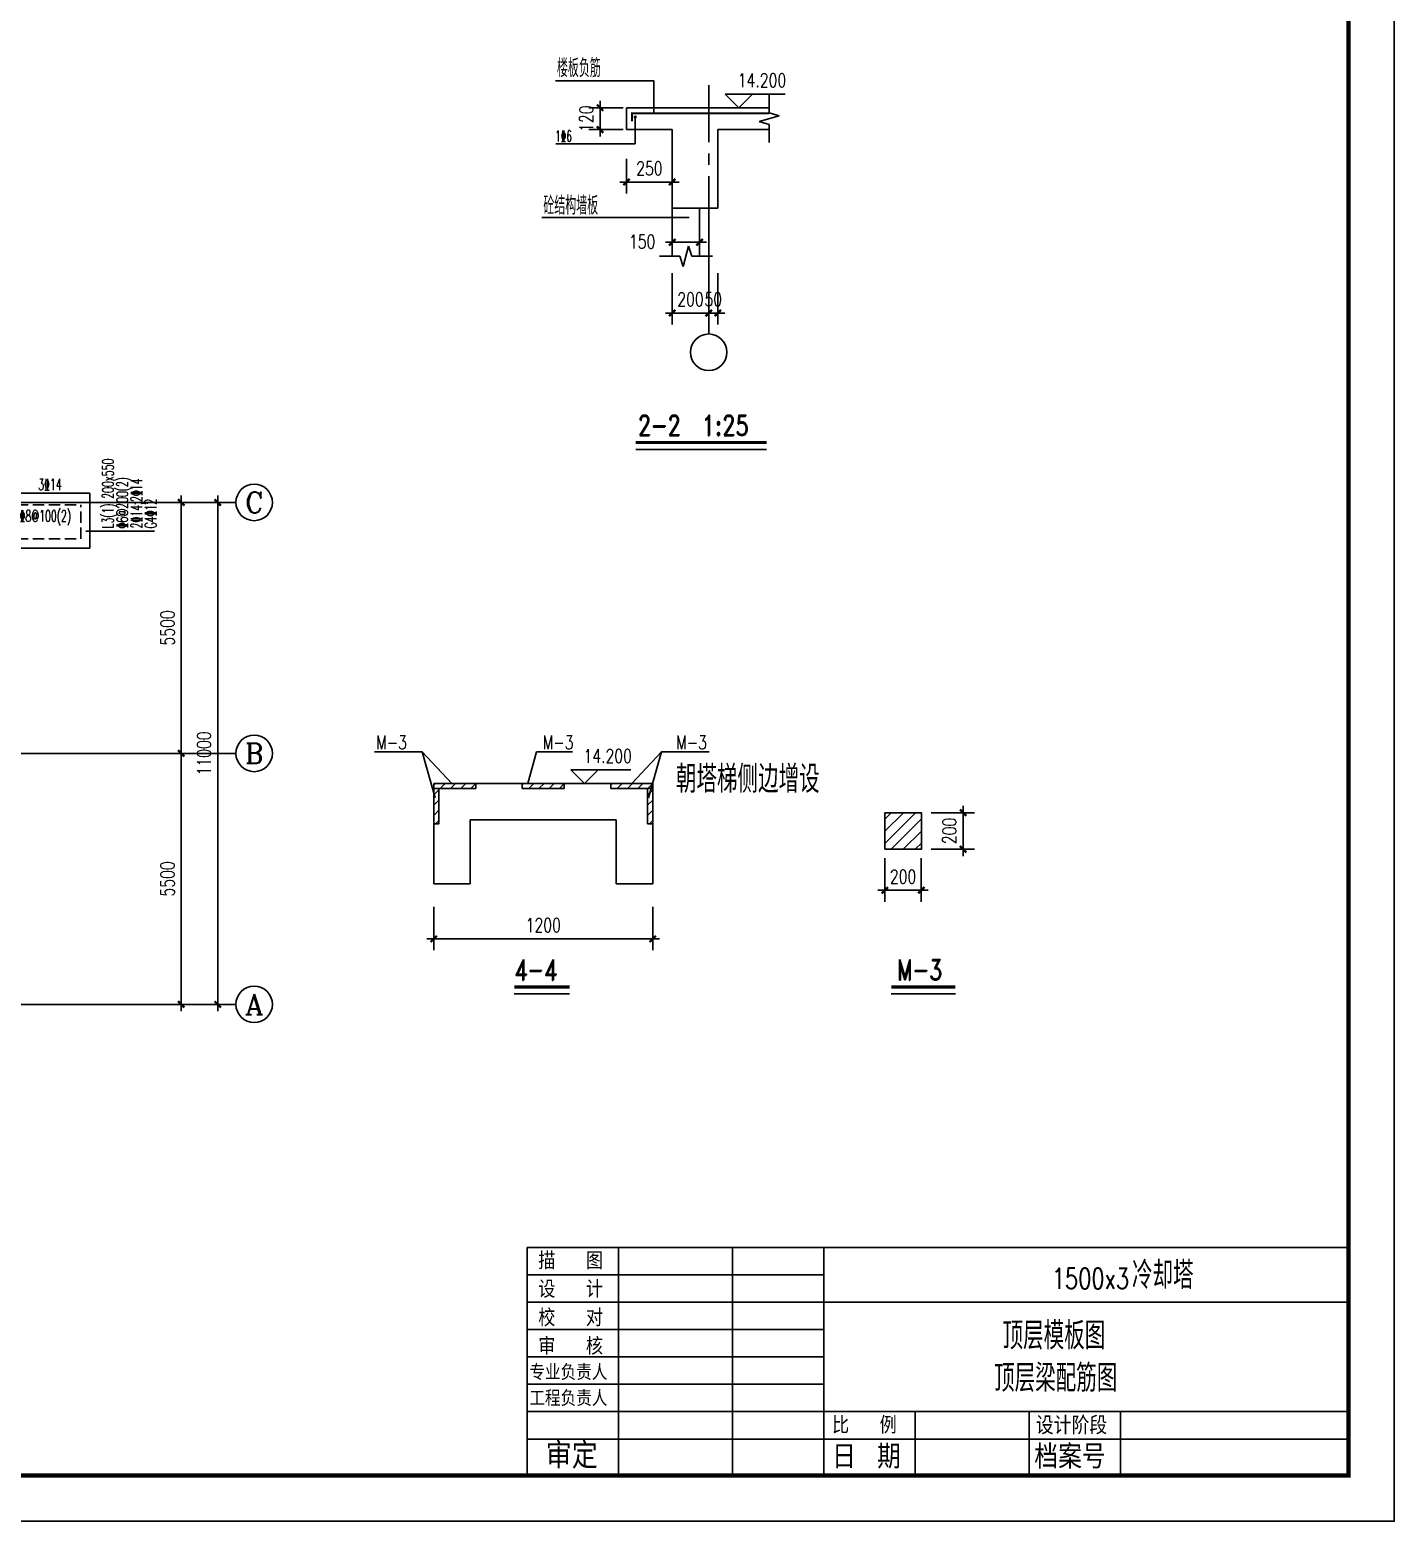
# Model space of a CAD drawing. Extents: x 1427168 to 1936200, y 1176778 to 1377202.
# Drawn here: x 1906298 to 1936200, y 1177283 to 1209965 of the extents above; entities that cross this region are included whole.
import ezdxf
from ezdxf.enums import TextEntityAlignment as Align

# ---------------------------------------------------------------- set-up
doc = ezdxf.new("R2010")
doc.units = 0
doc.header["$LTSCALE"] = 1000
doc.header["$MEASUREMENT"] = 0
for name, pattern in [('CENTER', [2, 1.25, -0.25, 0.25, -0.25]), ('DASH', [0.35, 0.25, -0.1]), ('DOTE', [2.42, 2, -0.2, 0.02, -0.2])]:
    doc.linetypes.add(name, pattern=pattern)
doc.layers.get('0').update_dxf_attribs({"linetype": 'CONTINUOUS'})
doc.layers.get('DEFPOINTS').update_dxf_attribs({"linetype": 'CONTINUOUS'})
for name, color, linetype in [('01粗实线层', 7, 'CONTINUOUS'), ('2', 2, 'CONTINUOUS'), ('3', 4, 'CONTINUOUS'), ('31', 4, 'DASH'), ('5剖面线层', 2, 'CONTINUOUS'), ('6', 1, 'CONTINUOUS'), ('AXIS', 3, 'CONTINUOUS'), ('AXIS_TEXT', 7, 'CONTINUOUS'), ('DOTE', 1, 'DOTE'), ('LBZ', 7, 'CONTINUOUS'), ('OTHER', 7, 'CONTINUOUS'), ('PUB_DIM', 3, 'CONTINUOUS'), ('PUB_TEXT', 7, 'CONTINUOUS'), ('PUB_TITLE', 4, 'CONTINUOUS'), ('WA', 9, 'CONTINUOUS')]:
    doc.layers.add(name, color=color, linetype=linetype)
doc.styles.add('_HZTXT', font='txt.shx', dxfattribs={"width": 0.75, "bigfont": 'HZTXT.shx'})
doc.styles.add('_ROMAND', font='ROMAND.shx', dxfattribs={"width": 0.75})
doc.styles.add('_TXT', font='TXT.shx', dxfattribs={"width": 0.75})
doc.styles.add('_TXT1', font='TXT1.shx', dxfattribs={"width": 0.6})
doc.styles.add('COMPLEX', font='COMPLEX')
doc.styles.add('DIM_FONT', font='SIMPLEX.shx', dxfattribs={"width": 0.75})
doc.styles.add('HZ', font='txt', dxfattribs={"bigfont": 'hztxt'})
doc.dimstyles.new('25', dxfattribs={"dimtxt": 300, "dimasz": 1, "dimexe": 250, "dimexo": 300, "dimgap": 150, "dimtad": 1, "dimdec": 0, "dimlfac": 0.25, "dimzin": 0, "dimtxsty": 'DIM_FONT', "dimblk": '_DIMX', "dimcen": 0.09, "dimclrt": 7, "dimazin": 3, "dimtfac": 1, "dimtdec": 0, "dimtix": 1, "dimtmove": 0, "dimatfit": 3, "dimtolj": 1, "dimtzin": 0})
doc.dimstyles.new('AXIS', dxfattribs={"dimtxt": 300, "dimasz": 1, "dimexe": 250, "dimexo": 300, "dimgap": 150, "dimtad": 1, "dimdec": 0, "dimzin": 0, "dimtxsty": 'DIM_FONT', "dimblk": '_DIMX', "dimcen": 0.09, "dimse1": 1, "dimse2": 1, "dimclrt": 7, "dimazin": 3, "dimtfac": 1, "dimtdec": 0, "dimtix": 1, "dimtmove": 0, "dimatfit": 3, "dimtolj": 1, "dimtzin": 0})
pattern_1 = [(45, (1656535.31, 2004131.33), (-112.253202, 112.253202), [])]

# ---------------------------------------------------------------- blocks, each defined once
blk = doc.blocks.new('_DIMX')
blk.add_line((-150, 0), (150, 0))
at = {"const_width": 50}
blk.add_lwpolyline([(-70, -70), (70, 70)], dxfattribs=at)
blk = doc.blocks.new('*D81')
at = {"layer": 'AXIS', "color": 0}
blk.add_line((1909615, 1199607), (1909615, 1194109), dxfattribs=at)
at = {"layer": 'DEFPOINTS', "color": 0}
for p in [(1906815, 1199608), (1906815, 1194108), (1909615, 1194108)]:
    blk.add_point(p, dxfattribs=at)
at = {"layer": 'AXIS', "color": 0}
for p, rotation in [((1909615, 1199608), 90), ((1909615, 1194108), 270)]:
    blk.add_blockref('_DIMX', p, dxfattribs=dict(at, rotation=rotation))
at = {"layer": 'AXIS', "color": 7, "insert": (1909315, 1196858), "char_height": 300, "attachment_point": 5, "rotation": 90, "style": 'DIM_FONT'}
blk.add_mtext('\\A1;5500', dxfattribs=at)
blk = doc.blocks.new('*D80')
at = {"layer": 'AXIS', "color": 0}
blk.add_line((1909615, 1194107), (1909615, 1188609), dxfattribs=at)
at = {"layer": 'DEFPOINTS', "color": 0}
for p in [(1906815, 1194108), (1906815, 1188608), (1909615, 1188608)]:
    blk.add_point(p, dxfattribs=at)
at = {"layer": 'AXIS', "color": 0}
for p, rotation in [((1909615, 1194108), 90), ((1909615, 1188608), 270)]:
    blk.add_blockref('_DIMX', p, dxfattribs=dict(at, rotation=rotation))
at = {"layer": 'AXIS', "color": 7, "insert": (1909315, 1191358), "char_height": 300, "attachment_point": 5, "rotation": 90, "style": 'DIM_FONT'}
blk.add_mtext('\\A1;5500', dxfattribs=at)
blk = doc.blocks.new('*D79')
at = {"layer": 'AXIS', "color": 0}
blk.add_line((1910415, 1199607), (1910415, 1188609), dxfattribs=at)
at = {"layer": 'DEFPOINTS', "color": 0}
for p in [(1906815, 1199608), (1906815, 1188608), (1910415, 1188608)]:
    blk.add_point(p, dxfattribs=at)
at = {"layer": 'AXIS', "color": 0}
for p, rotation in [((1910415, 1199608), 90), ((1910415, 1188608), 270)]:
    blk.add_blockref('_DIMX', p, dxfattribs=dict(at, rotation=rotation))
at = {"layer": 'AXIS', "color": 7, "insert": (1910115, 1194108), "char_height": 300, "attachment_point": 5, "rotation": 90, "style": 'DIM_FONT'}
blk.add_mtext('\\A1;11000', dxfattribs=at)
blk = doc.blocks.new('_AXISO')
blk.add_circle((0, 0), 0.5)
at = {"layer": 'AXIS_TEXT', "style": 'COMPLEX', "width": 1.041667}
blk.add_attdef('A', text='', height=0.56, dxfattribs=at).set_placement((-0.25, -0.28), (0.25, -0.28), align=Align.FIT)
blk = doc.blocks.new('_LABEL2')
for p, q in [((-180, 50), (-180, 0)), ((0, 50), (-180, 50)), ((-160, 0), (-160, 50)), ((-135, 0), (-135, 50)), ((-115, 0), (-115, 50)), ((0, 0), (0, 50)), ((-180, 40), (-180, 46)), ((-180, 44), (-115, 44)), ((-180, 34), (-180, 40)), ((-180, 38), (0, 38)), ((-180, 28), (-180, 34)), ((-180, 32), (-115, 32)), ((-180, 22), (-180, 28)), ((-180, 26), (-115, 26)), ((-180, 16), (-180, 22)), ((-180, 20), (-115, 20)), ((-180, 14), (0, 14)), ((-95, 0), (-95, 14)), ((-70, 0), (-70, 14)), ((-50, 0), (-50, 14)), ((-180, 8), (0, 8)), ((-180, 0), (0, 0)), ((-115, 0), (-135, 0)), ((-95, 0), (-115, 0)), ((-70, 0), (-95, 0)), ((-50, 0), (-70, 0)), ((0, 0), (-50, 0))]:
    blk.add_line(p, q)
at = {"style": 'HZ'}
for s, height, p in [('描  图', 3.747, (-177.59, 45.19)), ('设  计', 3.747, (-177.59, 38.95)), ('校  对', 3.747, (-177.59, 32.7)), ('审  核', 3.747, (-177.59, 26.46)), ('专业负责人', 3.421, (-179.54, 20.92)), ('工程负责人', 3.421, (-179.54, 15.22)), ('比  例        ', 3.7466, (-113.2, 9.19)), ('设计阶段', 3.909, (-68.54, 9.03)), ('审定', 5.701, (-175.96, 1.53)), ('日 期', 5.213, (-113.2, 1.53)), ('档案号', 5.213, (-68.86, 1.53))]:
    blk.add_text(s, height=height, dxfattribs=at).set_placement(p)
blk = doc.blocks.new('*D371')
at = {"layer": 'DEFPOINTS', "color": 0}
for p in [(1925753, 1192809), (1926753, 1192809), (1925753, 1192009)]:
    blk.add_point(p, dxfattribs=at)
at = {"layer": 'PUB_DIM', "color": 0}
for p, q in [((1926053, 1192809), (1927003, 1192809)), ((1926753, 1192810), (1926753, 1192811)), ((1926753, 1192009), (1926753, 1192809)), ((1926053, 1192009), (1927003, 1192009)), ((1926753, 1192008), (1926753, 1192007))]:
    blk.add_line(p, q, dxfattribs=at)
for p, rotation in [((1926753, 1192809), 270), ((1926753, 1192009), 90)]:
    blk.add_blockref('_DIMX', p, dxfattribs=dict(at, rotation=rotation))
at = {"layer": 'PUB_DIM', "color": 7, "insert": (1926453, 1192409), "char_height": 300, "attachment_point": 5, "rotation": 90, "style": 'DIM_FONT'}
blk.add_mtext('\\A1;200', dxfattribs=at)
blk = doc.blocks.new('*D370')
at = {"layer": 'DEFPOINTS', "color": 0}
for p in [(1925037, 1192109), (1925837, 1192109), (1925837, 1191109)]:
    blk.add_point(p, dxfattribs=at)
at = {"layer": 'PUB_DIM', "color": 0}
for p, q in [((1925037, 1191809), (1925037, 1190859)), ((1925837, 1191809), (1925837, 1190859)), ((1925036, 1191109), (1925035, 1191109)), ((1925037, 1191109), (1925837, 1191109)), ((1925838, 1191109), (1925839, 1191109))]:
    blk.add_line(p, q, dxfattribs=at)
blk.add_blockref('_DIMX', (1925037, 1191109), dxfattribs=at)
at = {"layer": 'PUB_DIM', "color": 0, "rotation": 180}
blk.add_blockref('_DIMX', (1925837, 1191109), dxfattribs=at)
at = {"layer": 'PUB_DIM', "color": 7, "insert": (1925437, 1191409), "char_height": 300, "attachment_point": 5, "style": 'DIM_FONT'}
blk.add_mtext('\\A1;200', dxfattribs=at)
blk = doc.blocks.new('*D494')
at = {"layer": 'DEFPOINTS', "color": 0}
for p in [(1921177, 1204931), (1921377, 1204931), (1921377, 1203759)]:
    blk.add_point(p, dxfattribs=at)
at = {"layer": 'PUB_DIM', "color": 0}
for p, q in [((1921177, 1204631), (1921177, 1203509)), ((1921377, 1204631), (1921377, 1203509)), ((1921176, 1203759), (1921175, 1203759)), ((1921177, 1203759), (1921377, 1203759)), ((1921378, 1203759), (1921379, 1203759))]:
    blk.add_line(p, q, dxfattribs=at)
blk.add_blockref('_DIMX', (1921177, 1203759), dxfattribs=at)
at = {"layer": 'PUB_DIM', "color": 0, "rotation": 180}
blk.add_blockref('_DIMX', (1921377, 1203759), dxfattribs=at)
at = {"layer": 'PUB_DIM', "color": 7, "insert": (1921277, 1204059), "char_height": 300, "attachment_point": 5, "style": 'DIM_FONT'}
blk.add_mtext('\\A1;50', dxfattribs=at)
blk = doc.blocks.new('*D495')
at = {"layer": 'DEFPOINTS', "color": 0}
for p in [(1920377, 1204931), (1921177, 1204931), (1921177, 1203759)]:
    blk.add_point(p, dxfattribs=at)
at = {"layer": 'PUB_DIM', "color": 0}
for p, q in [((1920377, 1204631), (1920377, 1203509)), ((1921177, 1204631), (1921177, 1203509)), ((1920376, 1203759), (1920375, 1203759)), ((1920377, 1203759), (1921177, 1203759)), ((1921178, 1203759), (1921179, 1203759))]:
    blk.add_line(p, q, dxfattribs=at)
blk.add_blockref('_DIMX', (1920377, 1203759), dxfattribs=at)
at = {"layer": 'PUB_DIM', "color": 0, "rotation": 180}
blk.add_blockref('_DIMX', (1921177, 1203759), dxfattribs=at)
at = {"layer": 'PUB_DIM', "color": 7, "insert": (1920777, 1204059), "char_height": 300, "attachment_point": 5, "style": 'DIM_FONT'}
blk.add_mtext('\\A1;200', dxfattribs=at)
blk = doc.blocks.new('*D496')
at = {"layer": 'DEFPOINTS', "color": 0}
for p in [(1919603, 1208258), (1918796, 1207778), (1919603, 1207778)]:
    blk.add_point(p, dxfattribs=at)
at = {"layer": 'PUB_DIM', "color": 0}
for p, q in [((1919303, 1208258), (1918546, 1208258)), ((1918796, 1208259), (1918796, 1208260)), ((1918796, 1208258), (1918796, 1207778)), ((1919303, 1207778), (1918546, 1207778)), ((1918796, 1207777), (1918796, 1207776))]:
    blk.add_line(p, q, dxfattribs=at)
for p, rotation in [((1918796, 1208258), 270), ((1918796, 1207778), 90)]:
    blk.add_blockref('_DIMX', p, dxfattribs=dict(at, rotation=rotation))
at = {"layer": 'PUB_DIM', "color": 7, "insert": (1918496, 1208018), "char_height": 300, "attachment_point": 5, "rotation": 90, "style": 'DIM_FONT'}
blk.add_mtext('\\A1;120', dxfattribs=at)
blk = doc.blocks.new('*D497')
at = {"layer": 'DEFPOINTS', "color": 0}
for p in [(1919377, 1207437), (1920377, 1207437), (1920377, 1206630)]:
    blk.add_point(p, dxfattribs=at)
at = {"layer": 'PUB_DIM', "color": 0}
for p, q in [((1919377, 1207137), (1919377, 1206380)), ((1920377, 1207137), (1920377, 1206380)), ((1919378, 1206630), (1920376, 1206630))]:
    blk.add_line(p, q, dxfattribs=at)
at = {"layer": 'PUB_DIM', "color": 0, "rotation": 180}
blk.add_blockref('_DIMX', (1919377, 1206630), dxfattribs=at)
at = {"layer": 'PUB_DIM', "color": 0}
blk.add_blockref('_DIMX', (1920377, 1206630), dxfattribs=at)
at = {"layer": 'PUB_DIM', "color": 7, "insert": (1919877, 1206930), "char_height": 300, "attachment_point": 5, "style": 'DIM_FONT'}
blk.add_mtext('\\A1;250', dxfattribs=at)

msp = doc.modelspace()

# ---------------------------------------------------------------- hatches: boundary and pattern name
at = {"layer": '5剖面线层', "linetype": 'BYBLOCK', "ltscale": 1e-05}
h = msp.add_hatch(dxfattribs=at)
h.set_pattern_fill('ANSI31', color=256, scale=50, style=0)
h.set_pattern_definition(pattern_1)
h.paths.add_polyline_path([(1916071.5, 1193451.2), (1915151.3, 1193451.2), (1915151.3, 1193419), (1915195.6, 1193339.2), (1915263.6, 1193339.2), (1916071.5, 1193339.2)])
h = msp.add_hatch(dxfattribs=at)
h.set_pattern_fill('ANSI31', color=256, scale=50, style=0)
h.set_pattern_definition(pattern_1)
h.paths.add_polyline_path([(1915151.3, 1192566.1), (1915263.6, 1192566.1), (1915263.6, 1193339.2), (1915151.3, 1193339.2)])
h = msp.add_hatch(dxfattribs=at)
h.set_pattern_fill('ANSI31', color=256, scale=50, style=0)
h.set_pattern_definition([(45, (1658475.21, 2004131.33), (-112.253202, 112.253202), [])])
h.paths.add_polyline_path([(1918011.4, 1193451.2), (1917091.2, 1193451.2), (1917091.2, 1193419), (1917135.5, 1193339.2), (1917203.5, 1193339.2), (1918011.4, 1193339.2)])
h = msp.add_hatch(dxfattribs=at)
h.set_pattern_fill('ANSI31', color=256, scale=50, style=0)
h.set_pattern_definition([(45, (1660415.12, 2004131.33), (-112.253202, 112.253202), [])])
h.paths.add_polyline_path([(1919951.3, 1193451.2), (1919031.1, 1193451.2), (1919031.1, 1193419), (1919075.4, 1193339.2), (1919143.4, 1193339.2), (1919951.3, 1193339.2)])
h = msp.add_hatch(dxfattribs=at)
h.set_pattern_fill('ANSI31', color=256, scale=50, style=0)
h.set_pattern_definition([(45, (1661223.01, 2004131.33), (-112.253202, 112.253202), [])])
h.paths.add_polyline_path([(1919839, 1192566.1), (1919951.3, 1192566.1), (1919951.3, 1193339.2), (1919839, 1193339.2)])
at = {"layer": 'WA'}
h = msp.add_hatch(dxfattribs=at)
h.set_pattern_fill('ANSI31', color=256, scale=1500, style=0)
h.set_pattern_definition([(45, (1875843.71, 1094948.38), (-132.58252, 132.58252), [])])
h.paths.add_polyline_path([(1925837.3, 1192009.1), (1925837.3, 1192809.1), (1925037.3, 1192809.1), (1925037.3, 1192009.1)])

# ---------------------------------------------------------------- linework, layer by layer
for p, q in [((1919565.6, 1208053.2), (1919565.6, 1207464.8)), ((1919565.6, 1207464.8), (1917824, 1207464.8)), ((1913852.2, 1194142.5), (1914896, 1194142.5)), ((1918195.2, 1194142.5), (1917404.1, 1194142.5)), ((1921183.7, 1194142.5), (1920139.9, 1194142.5))]:
    msp.add_line(p, q)
msp.add_lwpolyline([(1919971.5, 1208137.8), (1919971.5, 1208849.5), (1917822.1, 1208849.5)])
at = {"layer": '01粗实线层', "linetype": 'BYBLOCK', "ltscale": 1e-05}
for p, q in [((1914896, 1194142.5), (1915179.3, 1193131.6)), ((1914896, 1194142.5), (1915544.7, 1193451.2)), ((1917404.1, 1194142.5), (1917210.4, 1193451.2)), ((1920139.9, 1194142.5), (1919491.2, 1193451.2)), ((1920139.9, 1194142.5), (1919856.6, 1193131.6))]:
    msp.add_line(p, q, dxfattribs=at)
for points in [[(1915151.3, 1193451.2), (1916071.5, 1193451.2), (1916071.5, 1193339.2), (1915151.3, 1193339.2)], [(1915151.3, 1193339.2), (1915263.6, 1193339.2), (1915263.6, 1192566.1), (1915151.3, 1192566.1)], [(1917091.2, 1193451.2), (1918011.4, 1193451.2), (1918011.4, 1193339.2), (1917091.2, 1193339.2)], [(1919031.1, 1193451.2), (1919951.3, 1193451.2), (1919951.3, 1193339.2), (1919031.1, 1193339.2)], [(1919839, 1193339.2), (1919951.3, 1193339.2), (1919951.3, 1192566.1), (1919839, 1192566.1)]]:
    msp.add_lwpolyline(points, close=True, dxfattribs=at)
at = {"layer": '2'}
for p, q in [((1919377, 1208257.8), (1919377, 1207777.8)), ((1922500.3, 1208257.8), (1919377, 1208257.8)), ((1920377, 1207777.8), (1919377, 1207777.8)), ((1920377, 1207777.8), (1920377, 1206057.8)), ((1922500.3, 1207777.8), (1921377, 1207777.8)), ((1921377, 1206057.8), (1921377, 1207777.8)), ((1920377, 1206057.8), (1921377, 1206057.8)), ((1915151.3, 1193451.2), (1919951.3, 1193451.2)), ((1915151.3, 1191251.2), (1915151.3, 1193451.2)), ((1919951.3, 1191251.2), (1919951.3, 1193451.2)), ((1915951.3, 1192651.2), (1919151.3, 1192651.2)), ((1915951.3, 1191251.2), (1915951.3, 1192651.2)), ((1919151.3, 1191251.2), (1919151.3, 1192651.2)), ((1915151.3, 1191251.2), (1915951.3, 1191251.2)), ((1919151.3, 1191251.2), (1919951.3, 1191251.2))]:
    msp.add_line(p, q, dxfattribs=at)
msp.add_lwpolyline([(1925037.3, 1192009.1), (1925837.3, 1192009.1), (1925837.3, 1192809.1), (1925037.3, 1192809.1)], close=True, dxfattribs=at)
at = {"layer": '3'}
for p, q in [((1920377, 1206057.8), (1920377, 1205001.4)), ((1920977, 1206057.8), (1920977, 1205001.4)), ((1906014.5, 1199807.7), (1907614.5, 1199807.7)), ((1907614.5, 1198607.7), (1907614.5, 1199807.7)), ((1906014.5, 1198607.7), (1907614.5, 1198607.7))]:
    msp.add_line(p, q, dxfattribs=at)
at = {"layer": '31'}
for p, q in [((1906014.5, 1199557.7), (1907414.5, 1199557.7)), ((1907414.5, 1198807.7), (1907414.5, 1199557.7)), ((1906014.5, 1198807.7), (1907414.5, 1198807.7))]:
    msp.add_line(p, q, dxfattribs=at)
at = {"layer": '6', "const_width": 45}
msp.add_lwpolyline([(1922500.3, 1208137.8), (1919497, 1208137.8), (1919497, 1207957.8)], dxfattribs=at)
at = {"layer": '6', "const_width": 35}
msp.add_lwpolyline([(1919548.1, 1208053.2, -1), (1919583.1, 1208053.2, -1), (1919548.1, 1208053.2)], format="xyb", dxfattribs=at)
at = {"layer": 'AXIS'}
for p, q in [((1921177, 1203299.1), (1921177, 1206057.8)), ((1910814.5, 1199607.7), (1906814.5, 1199607.7)), ((1910814.5, 1194107.7), (1906814.5, 1194107.7)), ((1910814.5, 1188607.7), (1906814.5, 1188607.7))]:
    msp.add_line(p, q, dxfattribs=at)
at = {"layer": 'DOTE', "linetype": 'CENTER'}
for p, q in [((1921177, 1208755.4), (1921177, 1205557.8)), ((1871814.5, 1199607.7), (1906814.5, 1199607.7)), ((1871814.5, 1194107.7), (1906814.5, 1194107.7)), ((1871814.5, 1188607.7), (1906814.5, 1188607.7))]:
    msp.add_line(p, q, dxfattribs=at)
at = {"layer": 'LBZ'}
msp.add_line((1907523, 1198977.7), (1909031.4, 1198977.7), dxfattribs=at)
at = {"layer": 'OTHER'}
for p, q in [((1922500.3, 1208147.8), (1922500.3, 1208537.8)), ((1922280.3, 1207957.8), (1922720.3, 1208077.8)), ((1922500.3, 1207887.8), (1922280.3, 1207957.8)), ((1922720.3, 1208077.8), (1922500.3, 1208147.8)), ((1922500.3, 1207497.8), (1922500.3, 1207887.8)), ((1920097, 1205001.4), (1920547, 1205001.4)), ((1920547, 1205001.4), (1920617, 1204781.4)), ((1920617, 1204781.4), (1920737, 1205221.4)), ((1920737, 1205221.4), (1920807, 1205001.4)), ((1920807, 1205001.4), (1921257, 1205001.4))]:
    msp.add_line(p, q, dxfattribs=at)
at = {"layer": 'PUB_DIM'}
for p, q in [((1922854.8, 1208557.8), (1921534.8, 1208557.8)), ((1922854.8, 1208557.8), (1921534.8, 1208557.8)), ((1921834.8, 1208257.8), (1921534.8, 1208557.8)), ((1921834.8, 1208257.8), (1921534.8, 1208557.8)), ((1922134.8, 1208557.8), (1921834.8, 1208257.8)), ((1922134.8, 1208557.8), (1921834.8, 1208257.8)), ((1918452.7, 1193451.2), (1918152.7, 1193751.2)), ((1918452.7, 1193451.2), (1918152.7, 1193751.2)), ((1919472.7, 1193751.2), (1918152.7, 1193751.2)), ((1919472.7, 1193751.2), (1918152.7, 1193751.2)), ((1918752.7, 1193751.2), (1918452.7, 1193451.2)), ((1918752.7, 1193751.2), (1918452.7, 1193451.2))]:
    msp.add_line(p, q, dxfattribs=at)
at = {"layer": 'PUB_TEXT'}
msp.add_line((1920751.2, 1205848.5), (1917518.5, 1205848.5), dxfattribs=at)
at = {"layer": 'PUB_TEXT', "const_width": 70}
for points in [[(1919576.6, 1200921.3), (1922446.2, 1200921.3)], [(1916914.1, 1188989.7), (1918128.7, 1188989.7)], [(1925177.4, 1188989.7), (1926584.2, 1188989.7)]]:
    msp.add_lwpolyline(points, dxfattribs=at)
at = {"layer": 'PUB_TEXT'}
for points in [[(1919576.6, 1200771.3), (1922446.2, 1200771.3)], [(1916914.1, 1188839.7), (1918128.7, 1188839.7)], [(1925177.4, 1188839.7), (1926584.2, 1188839.7)]]:
    msp.add_lwpolyline(points, dxfattribs=at)
at = {"layer": 'PUB_TITLE'}
msp.add_lwpolyline([(1852100.4, 1177282.9), (1852100.4, 1236682.9), (1936200.4, 1236682.9), (1936200.4, 1177282.9)], close=True, dxfattribs=at)
at = {"layer": 'PUB_TITLE', "const_width": 100}
msp.add_lwpolyline([(1854600.4, 1178282.9), (1935200.4, 1178282.9), (1935200.4, 1235682.9), (1854600.4, 1235682.9)], close=True, dxfattribs=at)

# ---------------------------------------------------------------- block references
at = {"layer": 'AXIS', "xscale": -800, "yscale": 800, "zscale": 800}
msp.add_blockref('_AXISO', (1921177, 1202899.1), dxfattribs=at)
at = {"layer": 'AXIS'}
ref = msp.add_blockref('_AXISO', (1911214.5, 1199607.7), dxfattribs=dict(at, xscale=800, yscale=800, zscale=800))
ref.add_attrib('A', 'C', dxfattribs={"layer": 'AXIS_TEXT', "height": 448, "style": 'COMPLEX', "width": 1.25}).set_placement((1911014.5, 1199383.7), (1911414.5, 1199383.7), align=Align.FIT)
ref = msp.add_blockref('_AXISO', (1911214.5, 1194107.7), dxfattribs=dict(at, xscale=800, yscale=800, zscale=800))
ref.add_attrib('A', 'B', dxfattribs={"layer": 'AXIS_TEXT', "height": 448, "style": 'COMPLEX', "width": 1.102941}).set_placement((1911014.5, 1193883.7), (1911414.5, 1193883.7), align=Align.FIT)
at = {"layer": 'AXIS', "xscale": 800, "yscale": 800, "zscale": 800}
msp.add_blockref('_AXISO', (1911214.5, 1188607.7), dxfattribs=at).add_auto_attribs({'A': 'A'})
at = {"layer": 'PUB_TITLE', "xscale": 100, "yscale": 100, "zscale": 100}
msp.add_blockref('_LABEL2', (1935200.4, 1178282.9), dxfattribs=at)

# ---------------------------------------------------------------- texts
at = {"layer": 'LBZ', "style": '_TXT1', "width": 0.6}
for s, p in [('L3(1) 200x550', (1908134.3, 1199038.9)), ('%%1326@200(2)', (1908446.8, 1199038.9)), ('2%%13214;2%%13214', (1908759.3, 1199038.9)), ('G4%%13212', (1909071.8, 1199038.9))]:
    msp.add_text(s, height=250, rotation=90, dxfattribs=at).set_placement(p)
for s, p in [('3%%13214', (1906482, 1199877.7)), ('%%1328@100(2)', (1906072.8, 1199186.8))]:
    msp.add_text(s, height=250, dxfattribs=at).set_placement(p)
at = {"layer": 'PUB_DIM', "style": 'DIM_FONT', "width": 0.75}
for p in [(1922344.8, 1208857.8), (1918962.7, 1194051.2)]:
    msp.add_text('14.200', height=300, dxfattribs=at).set_placement(p, align=Align.MIDDLE)
at = {"layer": 'PUB_TEXT'}
for s, height, style, width, p in [('楼板负筋', 400, '_HZTXT', 0.6, (1917850.5, 1208927.3)), ('1%%1326', 240, '_TXT1', 0.6, (1917810.1, 1207515.8)), ('砼结构墙板', 400, '_HZTXT', 0.6, (1917553.2, 1205915.2)), ('2-2  1:25', 450, '_ROMAND', 0.75, (1919622.7, 1201071.3)), ('M-3', 300, '_TXT', 0.75, (1913887.8, 1194200.8)), ('M-3', 300, '_TXT', 0.75, (1917538.8, 1194200.8)), ('M-3', 300, '_TXT', 0.75, (1920462.4, 1194200.8)), ('朝塔梯侧边增设', 600, '_HZTXT', 0.75, (1920457.6, 1193244.5)), ('4-4', 450, '_ROMAND', 0.75, (1916914.1, 1189139.7)), ('M-3', 450, '_ROMAND', 0.75, (1925299.3, 1189139.7)), ('1500x3', 450, '_TXT', 0.75, (1928695.9, 1182374.2)), ('冷却塔', 600, '_HZTXT', 0.75, (1930454.5, 1182374.2)), ('顶层模板图', 600, '_HZTXT', 0.75, (1927617.6, 1181048.3)), ('顶层梁配筋图', 600, '_HZTXT', 0.75, (1927432.4, 1180118))]:
    msp.add_text(s, height=height, dxfattribs=dict(at, style=style, width=width)).set_placement(p)

# ---------------------------------------------------------------- dimensions: what is measured, and where the dimension line sits
at = {"layer": 'AXIS'}
for p2, distance, picture, middle in [((1906814.5, 1194107.7), 2800, '*D81', (1909314.5, 1196857.7)), ((1906814.5, 1188607.7), 3600, '*D79', (1910114.5, 1194107.7))]:
    dim = msp.add_aligned_dim(p1=(1906814.5, 1199607.7), p2=p2, distance=distance, dimstyle='AXIS', dxfattribs=at)
    dim.commit()
    dim.dimension.update_dxf_attribs({"geometry": picture, "text_midpoint": middle})
dim = msp.add_linear_dim(base=(1909614.5, 1188607.7), p1=(1906814.5, 1194107.7), p2=(1906814.5, 1188607.7), angle=90, dimstyle='AXIS', dxfattribs=at)
dim.commit()
dim.dimension.update_dxf_attribs({"geometry": '*D80', "text_midpoint": (1909314.5, 1191357.7)})
at = {"layer": 'PUB_DIM'}
for base, p1, p2, angle, picture, middle in [((1918796.1, 1207777.8), (1919602.9, 1208257.8), (1919602.9, 1207777.8), 90, '*D496', (1918496.1, 1208017.8)), ((1920377, 1206630.5), (1919377, 1207437.3), (1920377, 1207437.3), 180, '*D497', (1919877, 1206930.5))]:
    dim = msp.add_linear_dim(base=base, p1=p1, p2=p2, angle=angle, dimstyle='25', dxfattribs=at)
    dim.commit()
    dim.dimension.update_dxf_attribs({"geometry": picture, "text_midpoint": middle})
msp.add_linear_dim(base=(1920977, 1205309.7), p1=(1920377, 1205628.4), p2=(1920977, 1205628.4), location=(1919718, 1205323.9), dimstyle='25', dxfattribs=at).render()
for p1, p2, text, picture, middle in [((1920377, 1204930.5), (1921177, 1204930.5), '200', '*D495', (1920777, 1204058.5)), ((1921177, 1204930.5), (1921377, 1204930.5), '50', '*D494', (1921277, 1204058.5))]:
    dim = msp.add_aligned_dim(p1=p1, p2=p2, distance=-1172, text=text, dimstyle='25', dxfattribs=at)
    dim.commit()
    dim.dimension.update_dxf_attribs({"geometry": picture, "text_midpoint": middle})
for p1, p2, picture, middle in [((1925753, 1192009.1), (1925753, 1192809.1), '*D371', (1926453, 1192409.1)), ((1925037.3, 1192108.8), (1925837.3, 1192108.8), '*D370', (1925437.3, 1191408.8))]:
    dim = msp.add_aligned_dim(p1=p1, p2=p2, distance=-1000, dimstyle='25', dxfattribs=at)
    dim.commit()
    dim.dimension.update_dxf_attribs({"geometry": picture, "text_midpoint": middle})
msp.add_aligned_dim(p1=(1915151.3, 1191043.8), p2=(1919951.3, 1191043.8), distance=-1000, dimstyle='25', dxfattribs=at).render()

doc.saveas('drawing.dxf')
